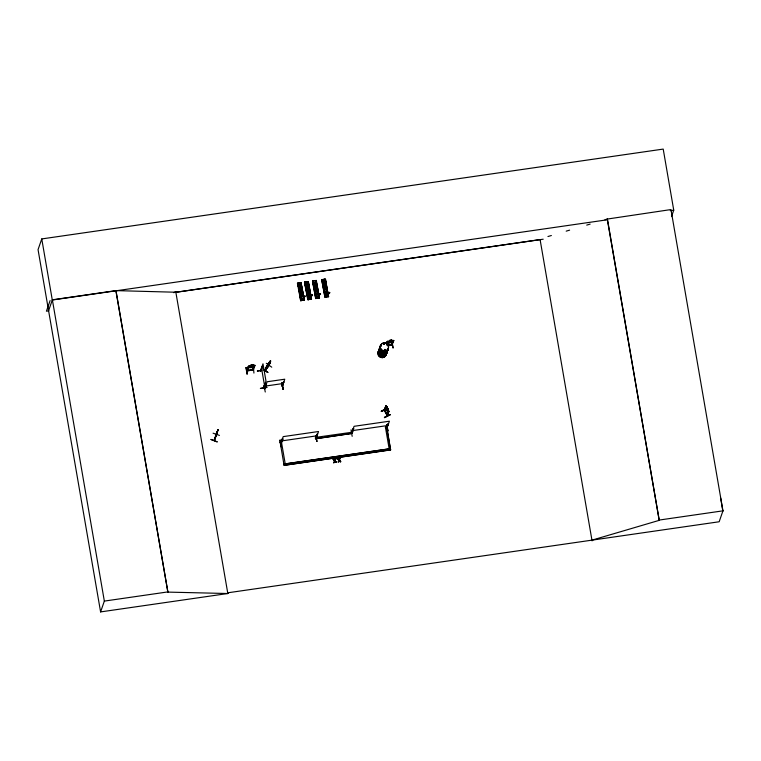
<?xml version="1.0" encoding="UTF-8"?>
<svg xmlns="http://www.w3.org/2000/svg" width="761" height="761" viewBox="0 0 761 761"><rect width="100%" height="100%" fill="white"/><g stroke="black" fill="none" stroke-linecap="round" stroke-linejoin="round"><path stroke-width="1.14" d="M388.024 408.8L388.861 411.473L387.263 416.077L386.988 415.259M384.486 410.055L387.501 415.887L384.571 409.903M260.728 370.845L260.671 370.835M263.648 387.825C265.266 384.933 266.217 379.149 263.877 387.454M266.493 384.315L264.799 388.928L266.236 384.59M214.583 440.058L214.326 440.59L216.485 434.436M216.229 434.921L216.029 435.92L216.238 435.045M317.537 297.779L318.022 297.513L317.527 297.551M317.584 297.541L318.06 297.713M326.907 296.524L326.745 295.354L326.935 295.915M301.537 297.151L301.299 299.273L303.506 298.93L304.647 296.666A2.245 0.495 -10.4 0 0 304.914 295.905A2.245 0.495 -10.4 0 0 301.794 296.39A2.245 0.495 -10.4 0 0 301.537 297.151L301.556 297.285M308.614 296.124L308.386 298.245L310.583 297.903L311.753 295.772A2.245 0.495 -10.4 0 0 312.02 295.021A2.245 0.495 -10.4 0 0 308.899 295.496A2.245 0.495 -10.4 0 0 308.643 296.257L308.614 296.124A2.245 0.495 -10.4 0 1 308.88 295.363A2.245 0.495 -10.4 0 1 311.991 294.878A2.245 0.495 -10.4 0 1 311.734 295.639L310.564 297.77L308.357 298.112M316.614 294.964L316.357 296.961L318.564 296.619L319.734 294.478A2.245 0.495 -10.4 0 0 320 293.727A2.245 0.495 -10.4 0 0 316.88 294.212A2.245 0.495 -10.4 0 0 316.614 294.964L316.386 297.094L318.593 296.752L319.763 294.612A2.245 0.495 -10.4 0 0 320.02 293.86A2.245 0.495 -10.4 0 0 316.909 294.345A2.245 0.495 -10.4 0 0 316.643 295.097M325.813 293.632L325.584 295.763L327.791 295.42L328.961 293.289A2.245 0.495 -10.4 0 0 329.218 292.528A2.245 0.495 -10.4 0 0 326.108 293.014A2.245 0.495 -10.4 0 0 325.841 293.775L325.813 293.632A2.245 0.495 -10.4 0 1 326.079 292.88A2.245 0.495 -10.4 0 1 329.199 292.395A2.245 0.495 -10.4 0 1 328.933 293.156L327.791 295.42M265.123 370.207L265.694 369.856M215.981 434.712L217.827 430.184L215.496 437.204M282.093 385.989L282.464 385.932M383.496 343.772L383.991 343.563M384.372 349.784L384.343 350.269M384.666 349.622L385.19 350.326M385.104 350.383L385.37 349.794M317.917 297.285L317.86 296.723M326.792 295.553L327.059 295.392M216.038 435.815L216.229 435.225M217.77 430.365L217.96 429.794L217.846 430.393M217.399 431.744L217.675 430.907M213.09 433.19L219.453 435.416M211.044 439.43L217.323 441.913L211.006 439.544M216.086 434.274L214.107 440.524L216.019 435.692M217.598 430.108L217.636 430.745M216.942 433.171L217.465 431.202M216.381 434.835L216.685 433.675M217.332 431.887L216.828 433.456M671.525 216.6L673.742 210.179L663.212 149.089L41.76 238.925L38.05 249.627L100.595 611.911L227.91 593.504L227.786 592.8M50.102 300.595L46.421 311.201L48.666 310.878M48.59 310.716L52.366 299.815L115.976 290.616L167.886 592.106L227.824 593.523L227.701 592.809L719.164 521.761L722.95 510.84L670.974 209.56L607.249 219.063L659.226 520.343L591.944 540.158M115.976 290.616L175.848 292.234L173.508 292.576L540.091 239.582L592.068 540.862M100.595 611.911L104.343 601.095L52.366 299.815M217.96 429.794L216.238 434.854M218.026 429.813L214.459 440.391M246.136 367.553L246.935 374.089L246.184 367.477M247.553 370.645L248.876 366.307L248.276 366.393L246.764 370.911L248.533 366.288M248.505 367.373L247.43 370.807M250.883 365.261L249.294 367.183L253.499 366.574L253.832 365.594L252.814 365.575L253.061 364.947L250.883 365.261L253.061 364.947M250.949 365.27L250.702 365.794M251.292 365.375L252.604 365.185M252.89 365.546L253.071 365.023M246.964 370.769L252.804 370.103L253.423 367.677L253.927 373.071M252.795 370.074C252.186 369.018 255.458 364.357 254.203 365.765M253.204 369.675L246.726 370.683L253.346 369.722M253.356 370.008L255.002 365.413L254.26 365.366M253.384 369.951L246.906 370.921M257.408 371.121L261.851 370.36L257.38 370.94M260.547 370.721L262.992 363.796L265.97 381.061L263.601 387.977M260.671 371.007C265.047 357.47 258.407 378.655 262.022 367.687M266.283 363.282L271.753 367.183M269.118 365.27L265.075 370.36L266.559 366.079L267.101 365.746L265.722 369.875M266.911 365.603L265.713 369.808M269.128 365.194C274.417 353.751 264.857 367.963 265.361 370.483M268.443 363.387L267.92 365.118L269.451 362.521L268.252 364.129M269.384 362.369L270.088 361.656M260.414 388.481L267.054 387.397L260.433 388.367M269.508 362.35L269.679 361.703L268.462 363.473M269.147 365.29L265.266 370.493L268.823 365.708L270.364 360.933L268.842 365.632M268.785 365.232L270.364 360.933M298.017 284.909L301.327 284.395M298.236 286.098L301.546 285.584M265.266 392.001L263.962 385.542M298.559 287.867L301.87 287.354M301.014 282.626L297.418 283.235L300.681 300.738L297.932 283.149M299.178 291.225L302.478 290.712M311.287 299.111L308.1 281.541L304.733 282.141L308.319 281.599L311.515 299.111L308.3 281.608M305.104 283.882L308.424 283.311M305.665 286.792L308.976 286.279M298.283 284.3L301.261 300.31L298.15 284.319L301.137 300.671L300.633 300.747M305.951 288.371L309.261 287.858M302.212 299.767L302.079 300.386L303.22 299.606M306.283 290.15L309.565 289.684M312.771 280.98L316.186 298.493L313.018 280.971L312.495 281.056L315.72 298.559L319.487 297.97L315.796 280.524L319.487 297.97L316.319 280.448L312.733 280.99L316.243 298.483M307.939 297.732L310.735 297.294M313.123 282.673L316.433 282.16M313.342 283.853L316.652 283.339M313.665 285.632L316.976 285.118M309.289 298.74L309.156 299.368L310.298 298.588L309.289 298.74L310.336 298.74M314.283 288.99L317.565 288.533M282.36 386.036L283.853 381.813L282.388 386.388M283.558 381.86L282.084 386.369M281.855 382.964L283.178 389.404L282.027 382.926M315.939 296.571L317.87 296.324M328.457 296.638L325.518 279.116L321.932 279.658M315.996 298.445L313.361 282.122M322.322 281.342L325.613 280.885M317.137 298.055L318.307 297.427L317.327 297.741C316.519 298.474 318.707 298.169 318.307 297.427M322.845 284.357L326.174 283.786M328.514 296.628L325.299 279.049L321.694 279.725L324.928 297.237L328.733 296.619M323.149 285.879L326.44 285.423M325.137 295.239L327.934 294.811M322.169 279.658L325.47 297.018M326.498 296.257L326.364 296.876L326.498 296.257C328.029 295.22 327.154 297.503 327.506 296.096M280.143 440.172L280.933 446.688L280.048 440.172M280.191 442.36L281.475 442.179L280.191 442.36L284.081 465.342L390.602 449.941L386.712 426.959L385.38 427.282L386.664 427.092M280.695 443.292L282.245 439.002L282.883 439.135L282.245 439.002M280.79 443.359L283.187 436.624L318.517 431.516L316.253 438.231M281.494 443.302L280.819 443.558L281.437 443.178M281.351 443.492L282.845 438.907M283.872 464.077L390.393 448.676M284.081 465.342L390.65 449.808M285.204 463.763L281.475 442.179M316.262 436.043L315.463 438.498L316.129 438.393M315.615 438.678L350.935 433.57L315.568 438.812C315.149 437.632 318.203 432.781 317.014 434.208M316.062 437.955L315.425 438.269L316.091 438.174L317.575 433.894M334.745 460.51L333.175 459.273L334.745 460.51L335.896 458.873L335.392 458.95M334.231 462.621L333.699 462.783L334.859 461.128L336.457 462.384L335.087 460.719L335.896 458.873M335.059 460.814L336.457 462.384M335.924 462.46L336.486 462.298M337.437 458.74L337.998 458.569L339.035 459.882L337.437 458.74L338.816 460.291L337.465 458.645M337.998 462.165L338.845 460.205M339.682 458.331L340.186 458.255L339.035 459.882M339.13 460.595L340.215 461.841C342.479 462.127 336.59 457.837 340.757 461.765L340.215 461.841M351.049 429.775L352.172 436.329M350.669 432.448L315.396 437.423L315.568 438.812M351.639 432.79L352.276 433.028L351.649 432.971L353.123 428.69L353.722 428.605L351.763 433.218M351.62 433.209L354.065 426.312L389.394 421.214L386.949 428.167L386.369 428.224L387.492 424.705M353.37 429.632L352.41 432.942M386.36 343.611L387.701 341.385L386.626 344.819M386.398 343.829L387.359 341.366M386.959 343.525L387.701 341.385M389.537 340.938L389.708 340.338L391.896 340.091L391.715 340.624L392.657 340.671L391.087 342.231L388.12 342.26L389.775 340.348M391.886 340.024L391.706 340.548M392.619 341.689L391.439 344.904L392.143 345.037L391.554 345.18L393.028 340.842L393.627 340.757L392.99 340.614M392.086 345.114L393.732 340.443M393.266 341.917L393.808 340.424L387.301 341.442M381.375 411.501L386.379 409.171L386.369 406.726L386.959 407.401M384.609 410.15L385.846 405.68L386.236 406.155M388.861 411.473L385.998 405.841L386.055 406.469C383.068 412.062 384.372 409.19 387.235 416.01M386.921 407.515L387.14 406.878L387.948 409.342M387.168 406.964L386.988 407.487L386.227 406.108M384.533 417.732L390.412 414.545L384.41 417.37M387.473 415.972L388.652 411.102L387.016 415.401M388.281 412.167L386.93 415.411M388.272 412.852L388.757 411.444M384.4 417.466L390.412 414.536M387.891 423.896C389.204 422.203 385.199 428.957 387.045 428.139M386.55 428.082L388.452 423.582M389.147 448.733L385.427 427.149M659.226 520.343L607.364 218.749M280.752 443.13L281.342 442.978M386.379 428.082L387.092 427.701L386.436 427.777M338.502 462.089L339.159 460.51M333.699 462.783L334.545 460.824L333.175 459.273M339.358 460.186L340.186 458.255M300.091 289.551L300.119 290.483L301.023 290.645M325.689 286.726L325.099 287.23M303.506 298.93L304.647 296.666M384.134 343.848L383.763 343.468M269.66 363.263L266.388 367.278L270.279 362.15M280.819 443.121L281.532 443.244M315.492 438.26L316.072 438.441M391.582 344.714L391.62 344.695M268.966 363.929L269.746 362.645M268.319 363.958L267.282 365.974L267.767 365.537M263.325 369.104L267.862 372.433L263.249 369.247M267.101 365.746L266.559 366.079M267.862 372.433L264.019 370.093M302.44 299.977L302.307 298.978M302.716 299.948L302.935 299.958M309.565 298.769L309.946 298.626M317.556 296.866L317.86 297.009M308.395 289.38L307.901 289.722M315.159 287.42L316.195 287.258M316.253 288.409L316.519 287.687M324.5 285.908L324.234 286.631M384.115 343.81L383.62 343.915M309.565 298.16L309.775 297.893M326.621 295.534L326.792 295.81M351.592 432.942L352.295 432.724M253.537 367.458L254.983 365.347L254.25 365.29M310.012 298.93L309.537 298.74M282.464 386.188L284.757 379.206L267.092 381.765L264.79 388.9M300.205 289.456L301.356 289.732M307.282 288.438L308.5 288.885M384.524 349.518L385.58 349.927M386.055 406.469L384.628 410.598M386.217 408.838L381.204 411.178L386.236 408.857M386.407 409.085L381.394 411.406M388.928 411.634L388.443 411.197M387.853 412.747L385.427 407.059L388.31 412.919M326.792 296.276L327.163 296.172M250.769 365.794C243.349 367.23 258.379 364.671 252.795 365.499M298.141 283.13L298.578 283.054M300.585 282.721L300.072 282.807L302.659 296.819M301.014 282.559L304.4 300.148L300.795 282.702M305.218 283.301L308.186 299.653L304.495 282.207L307.758 299.72L311.534 299.111M305.646 284.433L305.142 282.112L305.656 282.027M308.062 281.608L308.947 287.506M313.218 280.942L316.443 298.455M315.159 280.628L315.672 280.543L318.022 293.394M324.633 279.192L327.658 296.8M301.356 300.633L298.331 283.035M303.373 300.31L303.563 300.243M318.459 298.122L318.64 298.055M319.297 297.932L316.072 280.419M323.492 285.451L322.635 280.78L325.575 297.132L326.079 297.047L323.073 280.714M325.603 297.132L322.417 279.62M392.238 344.923L387.359 345.722M547.949 236.519L551.373 235.52M566.194 231.154L569.618 230.145M586.721 225.104L590.146 224.105M604.966 219.739L607.249 219.063M385.19 350.545L384.391 350.231M297.884 283.168L301.099 300.671M300.31 282.74L302.945 296.733M307.197 281.779L307.672 281.703M307.625 281.713L310.878 299.216L309.175 289.874M312.543 281.056L315.729 298.559M321.741 279.725L324.995 297.228M304.01 300.205L301.261 300.31M308.795 299.558L305.437 282.036L308.823 299.549L305.874 283.197M310.612 299.225L309.09 289.884M316.595 298.398L313.418 280.847M321.998 279.563L325.423 297.161M328.267 296.704L328.01 294.583M303.981 298.055L304.2 300.138L303.649 298.322M301.27 299.14L303.477 298.797M325.556 295.629L327.763 295.287M326.526 296.41L327.534 296.257M326.336 296.723L327.344 296.571M353.76 428.824L353.123 428.69M317.118 441.447L315.786 436.082L316.804 441.418M607.373 219.777L52.29 300.015L41.76 238.925M670.251 210.683L673.742 210.179M174.44 292.519L543.202 239.211M387.739 341.603L387.102 341.47M387.359 345.389L392.086 344.628L387.32 345.504M248.914 366.526L248.276 366.393M253.584 367.468L247.991 367.772M252.852 369.913L253.318 369.884M265.618 386.046L283.273 383.487M281.713 440.904L317.033 435.796M352.59 430.593L387.91 425.494M285.042 463.906L389.213 448.847M659.34 520.039L722.95 510.84M104.343 601.095L167.953 591.896M384.828 349.394L385.313 349.508M310.888 299.206L310.374 299.292L307.377 282.949L309.727 295.791M308.88 299.539L308.357 299.615L305.998 286.783M325.033 285.794L325.708 286.402M324.253 286.583L324.918 287.192M307.044 288.885L307.72 289.684M386.816 342.85L387.359 343.249M248.048 367.687L248.476 368.2M386.303 406.127L385.913 405.651L384.324 410.15M386.379 409.095L387.929 411.454L387.844 409.332M325.289 280.352L327.439 292.024M325.213 280.362L327.373 292.034M325.09 280.381L327.363 293.232M323.92 287.782L325.641 297.123M315.596 280.562L318.593 296.904M315.435 280.524L318.031 294.555M317.813 294.621L315.387 281.798L317.727 294.631M313.874 282.036L314.721 286.716M315.168 289.047L316.433 296.048M309.299 289.855L311.059 299.187L311.392 298.807L307.986 299.644L304.79 282.055M300.995 282.607L303.591 296.638M300.937 283.872L303.373 296.704L300.804 283.891M300.719 283.91L303.078 296.752M300.367 283.967L302.726 296.8M298.788 284.224L301.346 298.236M298.712 284.234L301.499 299.406M386.816 424.676L388.005 431.145L386.512 424.648M280.124 440.096L281.209 446.64M281.893 382.869L283.044 389.413M391.972 341.613L393.123 348.1L391.668 341.584M386.864 428.234L390.602 449.941M350.716 432.315L350.888 433.703M261.508 368.077L264.495 385.342M246.203 367.468L247.306 374.031M175.724 291.53L227.824 593.523M116.11 291.986L167.886 592.106M720.667 498.036L722.845 511.154M387.749 348.662A4.195 4.062 19.1 0 1 382.165 353.047A4.195 4.062 19.1 0 1 380.966 346.065M387.844 348.586A4.262 4.128 19.1 0 1 382.165 353.037A4.262 4.128 19.1 0 1 380.947 345.951A4.195 4.062 19.1 0 0 382.241 352.847A4.195 4.062 19.1 0 0 387.815 348.471M379.882 347.834A4.186 4.052 19.1 0 0 381.822 354.036A4.186 4.052 19.1 0 0 387.435 350.726A4.186 4.052 19.1 0 1 381.794 354.141A4.186 4.052 19.1 0 1 379.844 347.939M388.357 348.386A4.186 4.052 19.1 0 1 381.232 349.423A4.186 4.052 19.1 0 1 383.753 342.869A4.186 4.052 19.1 0 1 388.357 348.386A4.262 4.128 19.1 0 1 382.089 351.572A4.262 4.128 19.1 0 1 381.375 344.704M384.486 343.839A4.262 4.128 19.1 0 0 383.373 343.858A4.195 4.062 19.1 0 1 384.505 343.839M388.196 348.548A4.195 4.062 19.1 0 1 382.574 351.867A4.195 4.062 19.1 0 1 380.633 345.656M388.272 348.348A4.195 4.062 19.1 0 1 382.146 351.439A4.195 4.062 19.1 0 1 381.442 344.685M386.588 352.029A4.195 4.062 19.1 0 1 381.527 356.576A4.195 4.062 19.1 0 1 379.054 350.203M386.674 351.953A4.262 4.128 19.1 0 1 381.537 356.576A4.262 4.128 19.1 0 1 379.026 350.089A4.195 4.062 19.1 0 0 381.594 356.386A4.195 4.062 19.1 0 0 386.655 351.829A4.262 4.128 19.1 0 1 381.556 356.509A4.262 4.128 19.1 0 1 379.045 350.031M386.236 353.018A4.186 4.052 19.1 0 1 380.662 357.394A4.186 4.052 19.1 0 1 379.463 350.431A4.186 4.052 19.1 0 0 380.69 357.328A4.186 4.052 19.1 0 0 386.255 352.952M387.102 350.707A4.262 4.128 19.1 0 1 381.432 355.168A4.262 4.128 19.1 0 1 380.205 348.072A4.195 4.062 19.1 0 0 381.48 355.035A4.195 4.062 19.1 0 0 387.064 350.65M386.997 350.85A4.195 4.062 19.1 0 1 381.413 355.235A4.195 4.062 19.1 0 1 380.205 348.253M250.721 366.041L250.379 367.03L252.405 366.735L252.747 365.746L250.721 366.041M298.873 289.389L302.174 288.876L298.873 289.389M305.342 285.014L308.643 284.5L305.342 285.014M313.951 287.211L317.261 286.697L313.951 287.211M322.54 282.531L325.851 282.017L322.54 282.531M323.482 287.658L326.783 287.144L323.482 287.658M389.546 341.118L389.204 342.098L391.23 341.803L391.573 340.823L389.546 341.118M390.117 340.452L391.43 340.262L390.117 340.452M386.864 407.696L386.521 408.676L387.435 410.483L387.777 409.504L386.864 407.696M387.235 407.401L387.768 408.743L387.235 407.401M393.323 341.832L387.301 343.278L393.332 341.908M327.011 293.289L324.652 280.457L326.945 293.308M308.728 287.544L307.891 282.864L308.662 287.553M381.194 349.518A4.186 4.052 19.1 0 0 388.319 348.49A4.186 4.052 19.1 0 0 383.715 342.973A4.186 4.052 19.1 0 0 381.194 349.518"/></g></svg>
